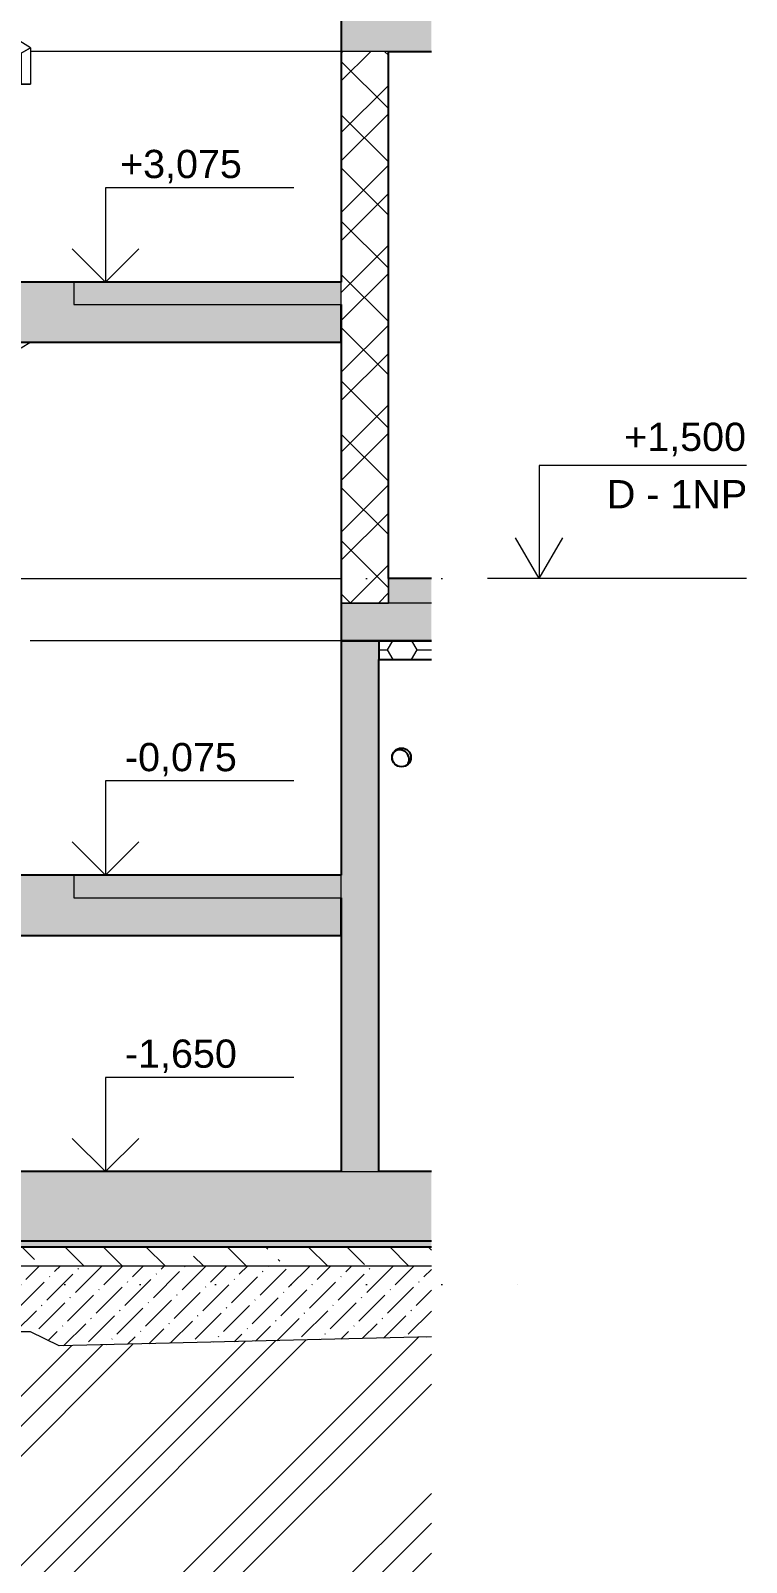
# Model space of a CAD drawing. Header units: millimetres. Extents: x 51291 to 245431, y -8645 to 72638.
# Drawn here: x 241631 to 245431, y -3725 to 4410 of the extents above; entities that cross this region are included whole.
import ezdxf

# ---------------------------------------------------------------- set-up
doc = ezdxf.new("R2010")
doc.units = ezdxf.units.MM
doc.linetypes.add('HA_Dot-S4mm', pattern=[400, 0, -400])
for name, color, linetype, lineweight in [('A-CLNG-____-MCUT', 9, 'Continuous', 25), ('A-CLNG-____-PATT', 9, 'Continuous', 25), ('A-DETL-____-OTLN', 9, 'Continuous', 25), ('A-DETL-____-THIN', 9, 'Continuous', 9), ('A-DETL-GENF-OTLN', 9, 'Continuous', 9), ('A-FLOR-____-MCUT', 9, 'Continuous', 25), ('A-FLOR-____-OTLN', 9, 'Continuous', 9), ('A-FLOR-____-PATT', 9, 'Continuous', 25), ('A-FLOR-HRAL-OTLN', 9, 'Continuous', 9), ('A-FLOR-LEVL-OTLN', 9, 'Continuous', 9), ('A-GENM-____-OTLN', 9, 'Continuous', 9), ('A-WALL-____-MCUT', 9, 'Continuous', 25), ('A-WALL-____-OTLN', 9, 'Continuous', 9), ('A-WALL-____-PATT', 9, 'Continuous', 25), ('G-____-____-DIMS', 9, 'Continuous', 5), ('I-WALL-____-MCUT', 9, 'Continuous', 25), ('S-STRS-____-MCUT', 9, 'Continuous', 25), ('S-STRS-____-OTLN', 9, 'Continuous', 9)]:
    doc.layers.add(name, color=color, linetype=linetype, lineweight=lineweight)
doc.styles.add('Arial_1', font='arial.ttf', dxfattribs={"height": 150})

# ---------------------------------------------------------------- blocks, each defined once
blk = doc.blocks.new('Top Rail Type - Top Rail_Internal_-1395432-ŘEZ H-H OBJEKT D')
at = {"layer": 'A-FLOR-HRAL-OTLN', "color": 250}
for p, q in [((8278.2, 5691), (8278.2, 5750)), ((10568.6, 4318.5), (8278.2, 5750)), ((8278.2, 5691), (10518.6, 4290.8)), ((10518.6, 4290.8), (10568.6, 4318.5)), ((10568.6, 4318.5), (10518.6, 4290.8)), ((10568.6, 4318.5), (10568.6, 4125)), ((10518.6, 4290.8), (10518.6, 4125)), ((10443.6, 4175), (10443.6, 4128.4)), ((10461.1, 4175), (10443.6, 4175)), ((10518.6, 4175), (10486.1, 4175)), ((10443.6, 4128.4), (10346.1, 4067.4)), ((10461.1, 4080.3), (10346.1, 4008.5)), ((10493.6, 4100.7), (10486.1, 4096)), ((10493.6, 4125), (10493.6, 4100.7)), ((10518.6, 4125), (10493.6, 4125)), ((10518.6, 4125), (10568.6, 4125)), ((10568.6, 4125), (10518.6, 4125)), ((10321.1, 4051.8), (10206.1, 3979.9)), ((10321.1, 3992.8), (10206.1, 3921)), ((10181.1, 3964.3), (10066.1, 3892.4)), ((10181.1, 3905.3), (10066.1, 3833.5)), ((10041.1, 3876.8), (9926.1, 3804.9)), ((9901.1, 3789.3), (9786.1, 3717.4)), ((10041.1, 3817.8), (9926.1, 3746)), ((9761.1, 3701.8), (9678.2, 3650)), ((9901.1, 3730.3), (9786.1, 3658.5)), ((9761.1, 3642.8), (9692.5, 3600)), ((9496.7, 3536.6), (8278.2, 2775)), ((9543.8, 3507.1), (8278.2, 2716)), ((8278.2, 2716), (8278.2, 2775))]:
    blk.add_line(p, q, dxfattribs=at)
blk = doc.blocks.new('185-01_OBJEKT D_Central_rvt-4-ŘEZ H-H OBJEKT D')
at = {"layer": 'A-FLOR-____-PATT', "lineweight": 9}
h = blk.add_hatch(color=254, dxfattribs=at)
h.paths.add_polyline_path([(6848.2, 4300), (8138, 4300), (8138, 4520), (6518.2, 4520), (6518.2, 4300), (6649.6, 4300)])
h.paths.add_polyline_path([(12218.2, 4300), (12696.2, 4300), (12696.2, 4520), (12218.2, 4520), (12218.2, 4300)])
h.paths.add_polyline_path([(3948.2, 4300), (4148.2, 4300), (4148.2, 4520), (3021.7, 4520), (3021.7, 4300), (3948, 4300)])
at = {"layer": 'A-FLOR-____-PATT', "lineweight": 5}
h = blk.add_hatch(color=7, dxfattribs=at)
h.paths.add_polyline_path([(6518.2, 1370), (7998, 1370), (7998, 1500), (6518.2, 1500), (6518.2, 1370)])
h.paths.add_polyline_path([(3598.2, 1370), (3948.2, 1370), (3948.2, 1500), (3021.7, 1500), (3021.7, 1370)])
h.paths.add_polyline_path([(12696.2, 1370), (12696.2, 1500), (12468.2, 1500), (12468.2, 1370)])
at = {"layer": 'A-FLOR-____-PATT', "lineweight": 9}
h = blk.add_hatch(color=254, dxfattribs=at)
h.paths.add_polyline_path([(3021.7, 1170), (4148.2, 1170), (4148, 1370), (3021.7, 1370), (3021.7, 1324.6)])
h.paths.add_polyline_path([(12217.6, 1170), (12696.2, 1170), (12696.2, 1370), (12217.6, 1370)])
h.paths.add_polyline_path([(8278, 1170), (8278, 1180), (8138, 1180), (8138, 1370), (6518.2, 1370), (6518.2, 1170), (8138, 1170)])
at = {"layer": 'A-WALL-____-PATT', "lineweight": 5}
h = blk.add_hatch(dxfattribs=at)
h.set_pattern_fill('FP_50', color=8, style=0, pattern_type=2)
h.set_pattern_definition([(45, (-4371.95, 1865.4), (-212.132, 212.132), []), (45, (-4221.95, 1865.4), (-212.132, 212.132), []), (315, (-4371.95, 1865.4), (141.4214, 141.4214), [])])
h.paths.add_polyline_path([(12218, 1370), (12468.2, 1370), (12468.2, 4300), (12218.2, 4300), (12217.6, 1370)])
at = {"layer": 'S-STRS-____-OTLN'}
blk.add_hatch(color=256, dxfattribs=at).paths.add_polyline_path([(11722.1, 2755), (12218.2, 2755), (12218.2, 2955), (11018.2, 2955), (11018.2, 2755)])
at = {"layer": 'A-FLOR-____-MCUT', "color": 10}
for p, q in [((12218.2, 4520), (12218.2, 4300)), ((12468.2, 4300), (12696.2, 4300)), ((12696.2, 1500), (12468.2, 1500)), ((12217.6, 1370), (12217.6, 1170)), ((12217.6, 1170), (12696.2, 1170))]:
    blk.add_line(p, q, dxfattribs=at)
at = {"layer": 'A-FLOR-____-MCUT', "color": 250, "lineweight": 9}
for p, q in [((12468.2, 1500), (12468.2, 1370)), ((12218.2, 1370), (12217.6, 1370)), ((12468.2, 1370), (12218.2, 1370)), ((12696.2, 1370), (12468.2, 1370))]:
    blk.add_line(p, q, dxfattribs=at)
at = {"layer": 'A-FLOR-____-OTLN', "color": 250}
for p, q in [((12218.2, 4300), (10568.6, 4300)), ((10038, 1500), (12217.6, 1500)), ((12217.6, 1170), (10566, 1170))]:
    blk.add_line(p, q, dxfattribs=at)
at = {"layer": 'A-WALL-____-MCUT', "color": 250, "lineweight": 9}
for p, q in [((12468.2, 4300), (12218.2, 4300)), ((12468.2, 1370), (12468.2, 1500)), ((12217.6, 1370), (12218.2, 1370)), ((12218.2, 1370), (12468.2, 1370))]:
    blk.add_line(p, q, dxfattribs=at)
at = {"layer": 'A-WALL-____-MCUT', "color": 10}
for p, q in [((12218.2, 1500), (12217.6, 1500)), ((12217.6, 1500), (12217.6, 1370))]:
    blk.add_line(p, q, dxfattribs=at)
at = {"layer": 'A-WALL-____-OTLN', "color": 250}
blk.add_line((12218.2, 4300), (10568.6, 4300), dxfattribs=at)
at = {"layer": 'I-WALL-____-MCUT', "color": 10}
for p, q in [((12218.2, 4300), (12218.2, 3075)), ((12468.2, 1500), (12468.2, 4300)), ((12218.2, 2955), (12218.2, 1500))]:
    blk.add_line(p, q, dxfattribs=at)
at = {"layer": 'S-STRS-____-MCUT', "color": 10}
for p, q in [((12218.2, 2755), (12218.2, 2955)), ((11018.2, 2755), (12218.2, 2755))]:
    blk.add_line(p, q, dxfattribs=at)
at = {"layer": 'S-STRS-____-OTLN', "color": 250}
blk.add_line((10569.2, 2755), (10518.2, 2723.1), dxfattribs=at)
at = {"layer": 'A-FLOR-HRAL-OTLN', "color": 250, "lineweight": 9}
blk.add_blockref('Top Rail Type - Top Rail_Internal_-1395432-ŘEZ H-H OBJEKT D', (0, 0), dxfattribs=at)
blk = doc.blocks.new('HA_GM_Opening_Circle_WallBased - Default-2286630-ŘEZ H-H OBJEKT D')
at = {"layer": 'A-DETL-GENF-OTLN', "lineweight": 25}
blk.add_circle((12538, 550), 50, dxfattribs=at)
blk.add_arc((12528, 540), 50, 323.1301, 126.8699, dxfattribs=at)
blk = doc.blocks.new('Level - Generic Level-367061-ŘEZ H-H OBJEKT D')
at = {"layer": 'A-FLOR-LEVL-OTLN'}
for p, q in [((14368.8, 2100), (13268.8, 2100)), ((13268.8, 2100), (13268.8, 1500)), ((13268.8, 1500), (13143.8, 1716.5)), ((13268.8, 1500), (13393.8, 1716.5)), ((14368.8, 1500), (12993.8, 1500))]:
    blk.add_line(p, q, dxfattribs=at)
blk = doc.blocks.new('Spot Elevations - Default-792506-ŘEZ H-H OBJEKT D')
at = {"layer": 'G-____-____-DIMS', "lineweight": 9}
for p, q in [((11965.5, 3575), (10965.5, 3575)), ((10965.5, 3575), (10965.5, 3075)), ((10788.7, 3251.8), (10965.5, 3075)), ((10965.5, 3075), (11142.2, 3251.8))]:
    blk.add_line(p, q, dxfattribs=at)

msp = doc.modelspace()

# ---------------------------------------------------------------- hatches: boundary and pattern name
at = {"layer": 'A-CLNG-____-PATT', "lineweight": 5}
h = msp.add_hatch(dxfattribs=at)
h.set_pattern_fill('FP_55', color=256, style=0, pattern_type=2)
h.set_pattern_definition([(0, (226690.29, 1865.4), (117.187, 67.658), [78.125, -156.25]), (120, (226690.29, 1865.4), (-117.18755, 67.65879), [78.125, -156.25]), (60, (226690.29, 1865.4), (-5e-05, 135.31592), [0, -156.25, 78.125, 0])])
h.paths.add_polyline_path([(243758.4, 1070), (243758.4, 1170), (243480.3, 1170), (243480.3, 1070), (243555.2, 1070)])
at = {"layer": 'A-DETL-GENF-OTLN'}
for points in [[(241580.4, 2755), (242080.4, 2755), (242080.4, 2955), (241860.4, 2955), (241860.4, 3075), (241580.4, 3075), (241580.4, 2898.1)], [(242080.4, 2955), (243280.4, 2955), (243280.4, 3075), (241860.4, 3075), (241860.4, 2955), (241909, 2955)], [(242080.3, -395), (242080.3, -195), (241860.3, -195), (241860.3, -75), (241580.3, -75), (241580.3, -395), (241865.9, -395)], [(242749.9, -195), (243280.3, -195), (243280.3, -75), (241860.3, -75), (241860.3, -195), (242080.3, -195)]]:
    msp.add_hatch(color=254, dxfattribs=at).paths.add_polyline_path(points)
at = {"layer": 'A-DETL-GENF-OTLN', "lineweight": 5}
h = msp.add_hatch(dxfattribs=at)
h.set_pattern_fill('FP_60', color=50, style=0, pattern_type=2)
h.set_pattern_definition([(45, (226690.29, 1865.4), (41.4322, 151.91765), [195.312, -39.062, 3.353, -35.71])])
h.paths.add_polyline_path([(239392.8, -2600), (239766.9, -2522.4), (240184.4, -2545.9), (240545.8, -2545.9), (241165.7, -2500), (241630.8, -2500), (241782.5, -2575.6), (243758.4, -2527.7), (243758.4, -2150), (238020.3, -2150), (238020.3, -2600), (238921.2, -2600)])
h = msp.add_hatch(dxfattribs=at)
h.set_pattern_fill('FP_59', color=50, style=0, pattern_type=2)
h.set_pattern_definition([(45, (226690.3, 1865.4), (-449.013, 449.013), []), (45, (226849.04, 1865.4), (0, 898.026), []), (45, (226531.54, 1865.4), (0, 898.026), [])])
h.paths.add_polyline_path([(234618.4, -4390.7), (243758.4, -4390.7), (243758.4, -2527.7), (241782.5, -2575.6), (241630.8, -2500), (241165.7, -2500), (240545.8, -2545.9), (240184.4, -2545.9), (239766.9, -2522.4), (239392.8, -2600), (238792.8, -3200), (238280.3, -4205.4), (238280.3, -4225), (234510.3, -4225), (234083.9, -3372.2), (234083.9, -4390.7), (234510.3, -4390.7)])
at = {"layer": 'A-FLOR-____-PATT', "lineweight": 9}
msp.add_hatch(color=256, dxfattribs=at).paths.add_polyline_path([(241339.8, -2050), (243758.4, -2050), (243758.4, -1650), (237580.3, -1650), (237580.3, -2050), (238921.2, -2050)])
at = {"layer": 'A-FLOR-____-PATT', "lineweight": 5}
h = msp.add_hatch(dxfattribs=at)
h.set_pattern_fill('FP_54', color=256, style=0, pattern_type=2)
h.set_pattern_definition([(315, (226690.3, 1865.4), (215.526, 215.526), []), (315, (226690.3, 2068.6), (215.526, 215.526), [127, -76.2, 12.7, -76.2, -127]), (315, (226690.3, 2068.6), (215.526, 215.526), [-292.1, 127, 0])])
h.paths.add_polyline_path([(241165.7, -2150), (243758.4, -2150), (243758.4, -2050), (237980.3, -2051), (237980.3, -2150), (239842.8, -2150)])
at = {"layer": 'A-WALL-____-PATT', "lineweight": 9}
msp.add_hatch(color=256, dxfattribs=at).paths.add_polyline_path([(243280.3, -1650), (243480.3, -1650), (243480.3, 1170), (243280.3, 1170), (243280.3, -800.8)])
at = {"layer": 'S-STRS-____-OTLN'}
msp.add_hatch(color=256, dxfattribs=at).paths.add_polyline_path([(242092.3, -395), (243280.3, -395), (243280.3, -195), (242080.3, -195), (242080.3, -395)])

# ---------------------------------------------------------------- linework, layer by layer
at = {"layer": 'A-CLNG-____-MCUT'}
for p, q in [((243758.4, 1170), (243480.3, 1170)), ((243480.3, 1170), (243480.3, 1070)), ((243480.3, 1070), (243758.4, 1070)), ((243758.4, -2020), (237990.3, -2020)), ((237990.3, -2050), (243758.4, -2050))]:
    msp.add_line(p, q, dxfattribs=at)
at = {"layer": 'A-DETL-____-OTLN'}
for p, q in [((241860.4, 3075), (241580.4, 3075)), ((243280.4, 3075), (241860.4, 3075)), ((241580.4, 2755), (242080.4, 2755)), ((241860.3, -75), (241580.3, -75)), ((243280.3, -75), (241860.3, -75)), ((241580.3, -395), (242080.3, -395))]:
    msp.add_line(p, q, dxfattribs=at)
at = {"layer": 'A-DETL-____-THIN'}
for p, q in [((241860.4, 3075), (241860.4, 2955)), ((243280.4, 2955), (243280.4, 3075)), ((241860.4, 2955), (243280.4, 2955)), ((241860.3, -75), (241860.3, -195)), ((243280.3, -195), (243280.3, -75)), ((241860.3, -195), (243280.3, -195)), ((238020.3, -2150), (243758.4, -2150)), ((241630.8, -2500), (241165.7, -2500)), ((241782.5, -2575.6), (241630.8, -2500)), ((243758.4, -2527.7), (241782.5, -2575.6))]:
    msp.add_line(p, q, dxfattribs=at)
at = {"layer": 'A-FLOR-____-MCUT'}
for p, q in [((243280.3, -1650), (237580.3, -1650)), ((243758.4, -1650), (243480.3, -1650))]:
    msp.add_line(p, q, dxfattribs=at)
at = {"layer": 'A-FLOR-LEVL-OTLN', "linetype": 'HA_Dot-S4mm', "lineweight": 5}
for p, q in [((233410.8, 1500), (244331, 1500)), ((233410.8, -2250), (244331, -2250))]:
    msp.add_line(p, q, dxfattribs=at)
at = {"layer": 'A-WALL-____-MCUT', "lineweight": 9}
msp.add_line((243280.3, -1650), (243480.3, -1650), dxfattribs=at)
at = {"layer": 'A-WALL-____-OTLN'}
for start, end in [(0, 180), (152.88568, 156.63939), (126.2666, 130.51605), (101.03714, 103.59581), (76.40419, 78.96286), (49.48395, 53.7334), (23.36061, 27.11432), (180, 360), (203.36061, 207.11432), (229.48395, 233.7334), (256.40419, 258.96286), (281.03714, 283.59581), (306.2666, 310.51605), (333.1842, 336.63939)]:
    msp.add_arc((243600.3, 550), 50, start, end, dxfattribs=at)
at = {"layer": 'I-WALL-____-MCUT'}
for p, q in [((243280.3, 1170), (243280.3, -75)), ((243480.3, 1170), (243280.3, 1170)), ((243480.3, -1650), (243480.3, 1070)), ((243280.3, -195), (243280.3, -1650))]:
    msp.add_line(p, q, dxfattribs=at)
at = {"layer": 'S-STRS-____-MCUT'}
for p, q in [((243280.3, -395), (243280.3, -195)), ((242080.3, -395), (243280.3, -395))]:
    msp.add_line(p, q, dxfattribs=at)

# ---------------------------------------------------------------- block references
at = {"lineweight": 5}
msp.add_blockref('185-01_OBJEKT D_Central_rvt-4-ŘEZ H-H OBJEKT D', (231062.2, 0), dxfattribs=at)
at = {"layer": 'A-FLOR-LEVL-OTLN'}
msp.add_blockref('Level - Generic Level-367061-ŘEZ H-H OBJEKT D', (231062.2, 0), dxfattribs=at)
at = {"layer": 'A-GENM-____-OTLN'}
msp.add_blockref('HA_GM_Opening_Circle_WallBased - Default-2286630-ŘEZ H-H OBJEKT D', (231062.2, 0), dxfattribs=at)
at = {"layer": 'G-____-____-DIMS', "lineweight": 9}
for p in [(231062.2, 0), (231062.2, -3150), (231062.2, -4725)]:
    msp.add_blockref('Spot Elevations - Default-792506-ŘEZ H-H OBJEKT D', p, dxfattribs=at)

# ---------------------------------------------------------------- texts
at = {"layer": 'A-FLOR-LEVL-OTLN', "lineweight": 5, "char_height": 150, "attachment_point": 1, "style": 'Arial_1'}
for s, insert, width in [('+1,500', (244782.6, 2327.7), 801.687), ('D - 1NP', (244690.6, 2023.1), 913.924)]:
    msp.add_mtext(s, dxfattribs=dict(at, insert=insert, width=width))

# ---------------------------------------------------------------- next in the draw order: texts
at = {"layer": 'G-____-____-DIMS', "lineweight": 9, "char_height": 150, "attachment_point": 1, "line_spacing_factor": 0.941778, "style": 'Arial_1', "bg_fill": 3, "box_fill_scale": 1.25, "bg_fill_color": 256, "bg_fill_true_color": 13158600, "bg_fill_transparency": 0}
for s, insert, width in [('+3,075', (242105.6, 3776.8), 773.133), ('-0,075', (242131.6, 626.8), 710.695), ('-1,650', (242131.6, -948.2), 710.695)]:
    msp.add_mtext(s, dxfattribs=dict(at, insert=insert, width=width))

doc.saveas('drawing.dxf')
